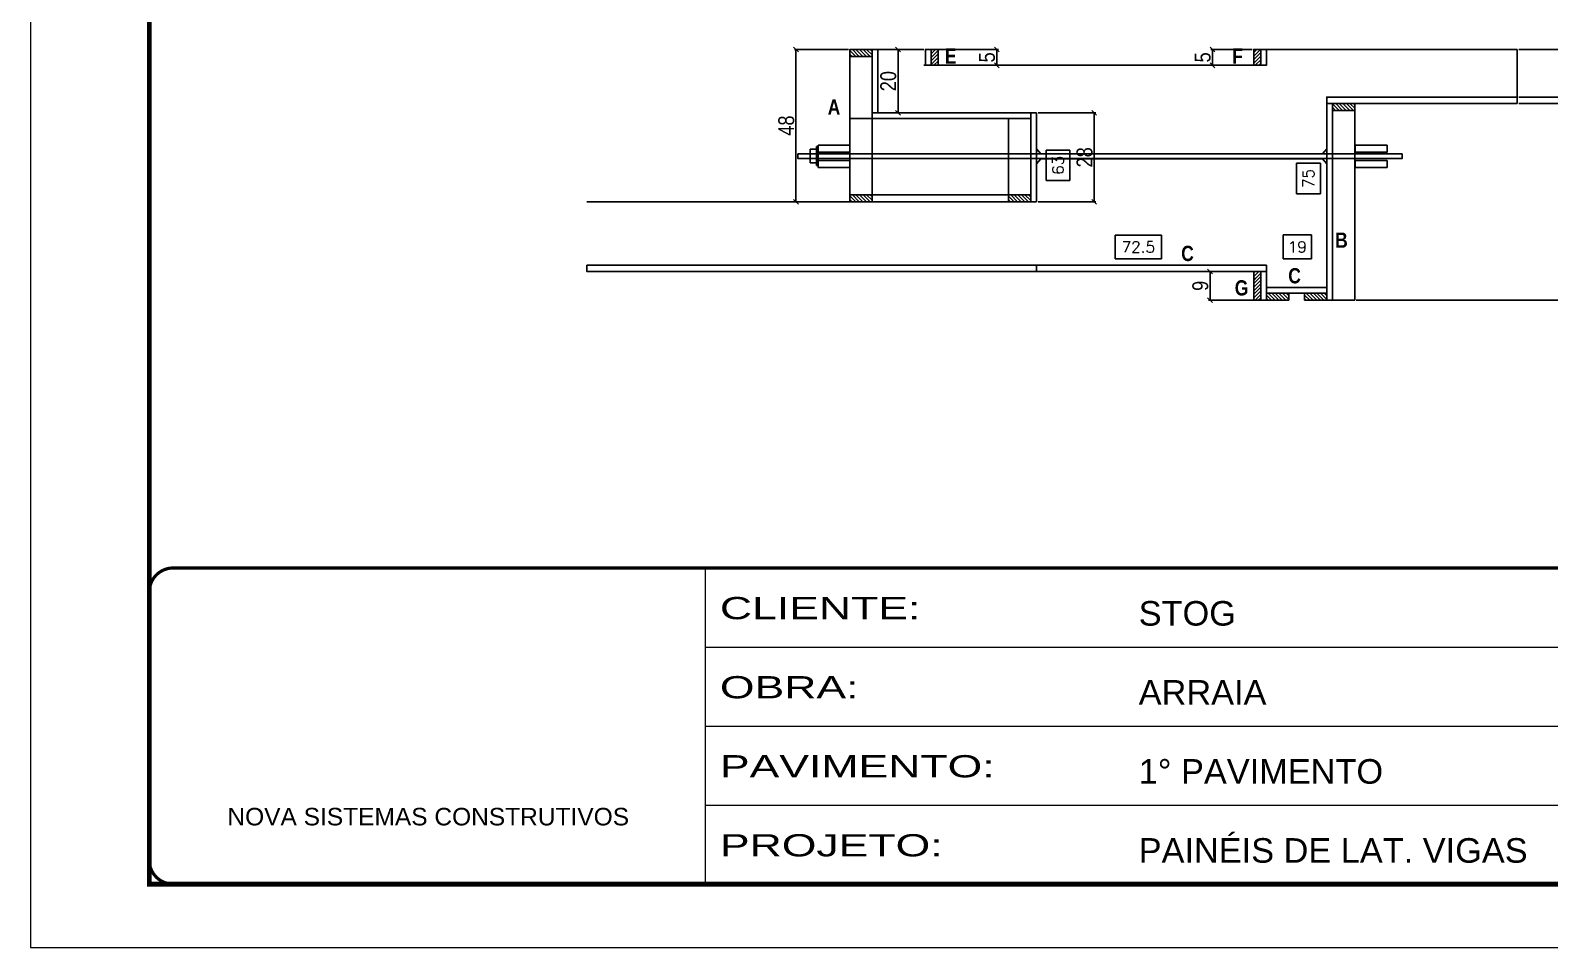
# Model space of a CAD drawing. Extents: x -3394 to 16474, y -5031 to 14397.
# Drawn here: x 9027 to 9985, y 6455 to 7033 of the extents above; entities that cross this region are included whole.
import ezdxf

# ---------------------------------------------------------------- set-up
doc = ezdxf.new("R2010")
doc.units = 0
for name, pattern in [('CONTINUO', [0]), ('DASHED', [0.75, 0.5, -0.25]), ('HIDDEN', [0.375, 0.25, -0.125])]:
    doc.linetypes.add(name, pattern=pattern)
doc.layers.get('0').update_dxf_attribs({"linetype": 'CONTINUOUS'})
doc.layers.get('Defpoints').update_dxf_attribs({"linetype": 'CONTINUOUS'})
for name, color, linetype in [('1HACHURA MADEIRAS', 1, 'CONTINUOUS'), ('COTA', 241, 'CONTINUOUS'), ('Cota Seção (2x)', 4, 'CONTINUOUS'), ('detalhes', 4, 'CONTINUOUS'), ('Painéis', 200, 'CONTINUOUS'), ('presilha', 1, 'CONTINUOUS'), ('Sarr 3.5x7', 81, 'CONTINUOUS'), ('SARR_2.2x7', 40, 'CONTINUOUS'), ('SARR_3.5x7', 81, 'CONTINUOUS'), ('Tubo de PVC', 51, 'CONTINUOUS')]:
    doc.layers.add(name, color=color, linetype=linetype)
for name, color, linetype, lineweight in [('CONCRETO', 251, 'CONTINUOUS', 25), ('Folhas', 255, 'CONTINUOUS', 9), ('SARRAFO DE PRESSAO', 251, 'DASHED', 9)]:
    doc.layers.add(name, color=color, linetype=linetype, lineweight=lineweight)
doc.styles.add('ARIAL', font='arial.ttf')
doc.styles.add('COTA TECNICA 2X', font='techl___.ttf', dxfattribs={"height": 10})
doc.styles.add('ROMANS', font='romans.shx')
doc.styles.add('TECNICA', font='techb___.ttf', dxfattribs={"height": 10})
doc.styles.add('Tecnologia', font='')
doc.styles.get('Tecnologia').set_extended_font_data('Forgotten Futurist')
doc.dimstyles.new('Cota Seção interna', dxfattribs={"dimtxt": 7, "dimasz": 6, "dimexe": 0.18, "dimexo": 2, "dimgap": -4, "dimtad": 3, "dimdec": 1, "dimlfac": 0.5, "dimzin": 12, "dimdsep": 46, "dimtxsty": 'ROMANS', "dimblk": 'ARCHTICK', "dimcen": 0.09, "dimse1": 1, "dimse2": 1, "dimsd1": 1, "dimsd2": 1, "dimclrd": 180, "dimclre": 5, "dimclrt": 1, "dimadec": 0, "dimazin": 3, "dimtfac": 1, "dimtdec": 1, "dimtofl": 0, "dimtmove": 0, "dimatfit": 3, "dimldrblk": 'ARCHTICK', "dimfxl": 1, "dimtolj": 1, "dimtzin": 0, "dimarcsym": 0})
doc.dimstyles.new('SECAO', dxfattribs={"dimscale": 0.333333, "dimtxt": 5, "dimasz": 9, "dimexe": 3, "dimexo": 3, "dimgap": 3, "dimtad": 1, "dimdec": 1, "dimlfac": 0.5, "dimzin": 12, "dimdsep": 46, "dimtxsty": 'COTA TECNICA 2X', "dimblk1": 'OBLIQUE', "dimblk2": 'OBLIQUE', "dimsah": 1, "dimcen": 0.9, "dimclrd": 4, "dimclre": 4, "dimclrt": 240, "dimadec": 1, "dimazin": 3, "dimtfac": 1, "dimtdec": 1, "dimtmove": 0, "dimatfit": 3, "dimfxl": 1, "dimtolj": 1, "dimtzin": 12, "dimarcsym": 0})
pattern_1 = [(135, (40948.585, -116529.4099), (-1.122532015, -1.122532015), [])]
pattern_2 = [(135, (41072.185, -116649.0099), (-1.122532015, -1.122532015), [])]
pattern_3 = [(135, (41096.185, -116649.0099), (-1.122532015, -1.122532015), [])]
pattern_4 = [(225, (132777.3234, 38491.791), (1.122532015, -1.122532015), [])]
pattern_5 = [(135, (40648.385, -116495.4099), (-1.122532015, -1.122532015), [])]
pattern_6 = [(135, (40548.385, -116587.0099), (-1.122532015, -1.122532015), [])]
pattern_7 = [(135, (40648.385, -116587.0099), (-1.122532015, -1.122532015), [])]

# ---------------------------------------------------------------- blocks, each defined once
blk = doc.blocks.new('9999999999')
at = {"color": 30, "linetype": 'CONTINUO'}
for p, q in [((98564.56, 34230.21), (98564.56, 34429.45)), ((98564.56, 34379.64), (99583.98, 34379.64)), ((98564.56, 34329.83), (99487.98, 34329.83)), ((98564.56, 34280.02), (99487.98, 34280.02))]:
    blk.add_line(p, q, dxfattribs=at)
at = {"color": 30, "linetype": 'CONTINUO', "const_width": 2}
blk.add_lwpolyline([(99583.98, 34230.21), (99583.98, 34414.45, 0.414214), (99568.98, 34429.45), (98228.98, 34429.45, 0.414214), (98213.98, 34414.45), (98213.98, 34245.21, 0.414214), (98228.98, 34230.21), (99583.98, 34230.21)], format="xyb", dxfattribs=at)
at = {"layer": 'Folhas'}
blk.add_lwpolyline([(98138.98, 34190.21), (99623.98, 34190.21), (99623.98, 35240.21), (98138.98, 35240.21)], close=True, dxfattribs=at)
at = {"layer": 'Folhas', "color": 30, "const_width": 3}
blk.add_lwpolyline([(98213.98, 34230.21), (99583.98, 34230.21), (99583.98, 35200.21), (98213.98, 35200.21)], close=True, dxfattribs=at)
at = {"color": 7, "linetype": 'Continuous', "ltscale": 5, "style": 'ARIAL'}
for s, height, p in [('STOG', 15.483, (98837.68, 34393.13)), ('ARRAIA', 15.483, (98837.68, 34343.32)), ('1° PAVIMENTO', 15.4829, (98837.68, 34293.51)), ('NOVA SISTEMAS CONSTRUTIVOS', 11.0592, (98263.19, 34267.21)), ('PAINÉIS DE LAT. VIGAS', 15.4829, (98837.68, 34243.7))]:
    blk.add_text(s, height=height, dxfattribs=at).set_placement(p)
at = {"layer": 'Folhas', "color": 7, "style": 'Tecnologia', "width": 1.5}
for s, p in [('CLIENTE:', (98573.65, 34397.17)), ('OBRA:', (98573.65, 34347.31)), ('PAVIMENTO:', (98573.65, 34297.5)), ('PROJETO:', (98573.65, 34247.69))]:
    blk.add_text(s, height=14, dxfattribs=at).set_placement(p)
blk = doc.blocks.new('*D889')
at = {"layer": 'Cota Seção (2x)', "color": 180, "lineweight": -2, "transparency": 16777216}
for p, q in [((9740.32, 6904.16), (9710.99, 6904.16)), ((9710.99, 6904.16), (9710.99, 6889.16)), ((9740.32, 6889.16), (9740.32, 6904.16)), ((9710.99, 6889.16), (9740.32, 6889.16))]:
    blk.add_line(p, q, dxfattribs=at)
at = {"layer": 'Defpoints', "color": 0, "transparency": 16777216}
for p in [(9661.47, 6881.16), (9806.47, 6885.16), (9806.47, 6885.16)]:
    blk.add_point(p, dxfattribs=at)
at = {"layer": 'Cota Seção (2x)', "color": 1, "transparency": 16777216, "insert": (9725.66, 6896.66), "char_height": 7, "attachment_point": 5, "style": 'ROMANS'}
blk.add_mtext('\\A1;72.5', dxfattribs=at)
blk = doc.blocks.new('_ArchTick')
at = {"color": 0, "linetype": 'ByBlock', "const_width": 0.15}
blk.add_lwpolyline([(-0.5, -0.5), (0.5, 0.5)], dxfattribs=at)
blk = doc.blocks.new('_Oblique')
at = {"color": 0, "linetype": 'ByBlock', "lineweight": -2}
blk.add_line((-0.5, -0.5), (0.5, 0.5), dxfattribs=at)
blk = doc.blocks.new('*D888')
at = {"layer": 'COTA', "color": 4, "lineweight": -2, "transparency": 16777216}
for p, q in [((9542.87, 7021.16), (9508.85, 7021.16)), ((9509.85, 6925.16), (9509.85, 7021.16)), ((9542.87, 6925.16), (9508.85, 6925.16))]:
    blk.add_line(p, q, dxfattribs=at)
at = {"layer": 'Defpoints', "color": 0, "transparency": 16777216}
for p in [(9509.85, 7021.16), (9543.87, 7021.16), (9543.87, 6925.16)]:
    blk.add_point(p, dxfattribs=at)
at = {"layer": 'COTA', "color": 4, "lineweight": -2, "transparency": 16777216, "xscale": 3, "yscale": 3, "zscale": 3}
for p, rotation in [((9509.85, 7021.16), 90), ((9509.85, 6925.16), 270)]:
    blk.add_blockref('_Oblique', p, dxfattribs=dict(at, rotation=rotation))
at = {"layer": 'COTA', "color": 240, "transparency": 16777216, "insert": (9503.76, 6973.16), "char_height": 10, "attachment_point": 5, "rotation": 90, "style": 'COTA TECNICA 2X'}
blk.add_mtext('\\A1;48', dxfattribs=at)
blk = doc.blocks.new('*D890')
at = {"layer": 'COTA', "color": 4, "lineweight": -2, "transparency": 16777216}
for p, q in [((9592.47, 7021.16), (9637.44, 7021.16)), ((9636.44, 7011.16), (9636.44, 7021.16)), ((9592.47, 7011.16), (9637.44, 7011.16))]:
    blk.add_line(p, q, dxfattribs=at)
at = {"layer": 'Defpoints', "color": 0, "transparency": 16777216}
for p in [(9591.47, 7021.16), (9636.44, 7021.16), (9591.47, 7011.16)]:
    blk.add_point(p, dxfattribs=at)
at = {"layer": 'COTA', "color": 4, "lineweight": -2, "transparency": 16777216, "xscale": 3, "yscale": 3, "zscale": 3}
for p, rotation in [((9636.44, 7021.16), 90), ((9636.44, 7011.16), 270)]:
    blk.add_blockref('_Oblique', p, dxfattribs=dict(at, rotation=rotation))
at = {"layer": 'COTA', "color": 240, "transparency": 16777216, "insert": (9630.33, 7016.16), "char_height": 10, "attachment_point": 5, "rotation": 90, "style": 'COTA TECNICA 2X'}
blk.add_mtext('\\A1;5', dxfattribs=at)
blk = doc.blocks.new('*D891')
at = {"layer": 'COTA', "color": 4, "lineweight": -2, "transparency": 16777216}
for p, q in [((9797.47, 7021.16), (9771.4, 7021.16)), ((9772.4, 7011.16), (9772.4, 7021.16)), ((9797.47, 7011.16), (9771.4, 7011.16))]:
    blk.add_line(p, q, dxfattribs=at)
at = {"layer": 'Defpoints', "color": 0, "transparency": 16777216}
for p in [(9772.4, 7021.16), (9798.47, 7021.16), (9798.47, 7011.16)]:
    blk.add_point(p, dxfattribs=at)
at = {"layer": 'COTA', "color": 4, "lineweight": -2, "transparency": 16777216, "xscale": 3, "yscale": 3, "zscale": 3}
for p, rotation in [((9772.4, 7021.16), 90), ((9772.4, 7011.16), 270)]:
    blk.add_blockref('_Oblique', p, dxfattribs=dict(at, rotation=rotation))
at = {"layer": 'COTA', "color": 240, "transparency": 16777216, "insert": (9766.29, 7016.16), "char_height": 10, "attachment_point": 5, "rotation": 90, "style": 'COTA TECNICA 2X'}
blk.add_mtext('\\A1;5', dxfattribs=at)
blk = doc.blocks.new('*D892')
at = {"layer": 'COTA', "color": 4, "lineweight": -2, "transparency": 16777216}
for p, q in [((9965.47, 6987.16), (10017.65, 6987.16)), ((10016.65, 6863.16), (10016.65, 6987.16)), ((9863.07, 6863.16), (10017.65, 6863.16))]:
    blk.add_line(p, q, dxfattribs=at)
at = {"layer": 'Defpoints', "color": 0, "transparency": 16777216}
for p in [(9964.47, 6987.16), (10016.65, 6987.16), (9862.07, 6863.16)]:
    blk.add_point(p, dxfattribs=at)
at = {"layer": 'COTA', "color": 4, "lineweight": -2, "transparency": 16777216, "xscale": 3, "yscale": 3, "zscale": 3}
for p, rotation in [((10016.65, 6987.16), 90), ((10016.65, 6863.16), 270)]:
    blk.add_blockref('_Oblique', p, dxfattribs=dict(at, rotation=rotation))
at = {"layer": 'COTA', "color": 240, "transparency": 16777216, "insert": (10010.55, 6925.16), "char_height": 10, "attachment_point": 5, "rotation": 90, "style": 'COTA TECNICA 2X'}
blk.add_mtext('\\A1;62', dxfattribs=at)
blk = doc.blocks.new('*D893')
at = {"layer": 'COTA', "color": 4, "lineweight": -2, "transparency": 16777216}
for p, q in [((9965.47, 7021.16), (10017.65, 7021.16)), ((10016.65, 6991.16), (10016.65, 7021.16)), ((9965.47, 6991.16), (10017.65, 6991.16))]:
    blk.add_line(p, q, dxfattribs=at)
at = {"layer": 'Defpoints', "color": 0, "transparency": 16777216}
for p in [(9964.47, 7021.16), (10016.65, 7021.16), (9964.47, 6991.16)]:
    blk.add_point(p, dxfattribs=at)
at = {"layer": 'COTA', "color": 4, "lineweight": -2, "transparency": 16777216, "xscale": 3, "yscale": 3, "zscale": 3}
for p, rotation in [((10016.65, 7021.16), 90), ((10016.65, 6991.16), 270)]:
    blk.add_blockref('_Oblique', p, dxfattribs=dict(at, rotation=rotation))
at = {"layer": 'COTA', "color": 240, "transparency": 16777216, "insert": (10010.54, 7006.16), "char_height": 10, "attachment_point": 5, "rotation": 90, "style": 'COTA TECNICA 2X'}
blk.add_mtext('\\A1;15', dxfattribs=at)
blk = doc.blocks.new('*D894')
at = {"layer": 'Cota Seção (2x)', "color": 180, "lineweight": -2, "transparency": 16777216}
for p, q in [((9834.89, 6904.21), (9816.89, 6904.21)), ((9816.89, 6904.21), (9816.89, 6889.21)), ((9834.89, 6889.21), (9834.89, 6904.21)), ((9816.89, 6889.21), (9834.89, 6889.21))]:
    blk.add_line(p, q, dxfattribs=at)
at = {"layer": 'Defpoints', "color": 0, "transparency": 16777216}
for p in [(9844.47, 6885.21), (9806.47, 6871.16), (9844.47, 6871.16)]:
    blk.add_point(p, dxfattribs=at)
at = {"layer": 'Cota Seção (2x)', "color": 1, "transparency": 16777216, "insert": (9825.89, 6896.71), "char_height": 7, "attachment_point": 5, "style": 'ROMANS'}
blk.add_mtext('\\A1;19', dxfattribs=at)
blk = doc.blocks.new('*D895')
at = {"layer": 'COTA', "color": 4, "lineweight": -2, "transparency": 16777216}
for p, q in [((9801.87, 6881.16), (9769.88, 6881.16)), ((9770.88, 6881.16), (9770.88, 6863.16)), ((9801.87, 6863.16), (9769.88, 6863.16))]:
    blk.add_line(p, q, dxfattribs=at)
at = {"layer": 'Defpoints', "color": 0, "transparency": 16777216}
for p in [(9802.87, 6881.16), (9770.88, 6863.16), (9802.87, 6863.16)]:
    blk.add_point(p, dxfattribs=at)
at = {"layer": 'COTA', "color": 4, "lineweight": -2, "transparency": 16777216, "xscale": 3, "yscale": 3, "zscale": 3}
for p, rotation in [((9770.88, 6881.16), 90), ((9770.88, 6863.16), 270)]:
    blk.add_blockref('_Oblique', p, dxfattribs=dict(at, rotation=rotation))
at = {"layer": 'COTA', "color": 240, "transparency": 16777216, "insert": (9764.79, 6872.16), "char_height": 10, "attachment_point": 5, "rotation": 90, "style": 'COTA TECNICA 2X'}
blk.add_mtext('\\A1;9', dxfattribs=at)
blk = doc.blocks.new('*D896')
at = {"layer": 'COTA', "color": 4, "lineweight": -2, "transparency": 16777216}
for p, q in [((9562.47, 7021.16), (9575.18, 7021.16)), ((9574.18, 6981.16), (9574.18, 7021.16)), ((9562.47, 6981.16), (9575.18, 6981.16))]:
    blk.add_line(p, q, dxfattribs=at)
at = {"layer": 'Defpoints', "color": 0, "transparency": 16777216}
for p in [(9561.47, 7021.16), (9574.18, 7021.16), (9561.47, 6981.16)]:
    blk.add_point(p, dxfattribs=at)
at = {"layer": 'COTA', "color": 4, "lineweight": -2, "transparency": 16777216, "xscale": 3, "yscale": 3, "zscale": 3}
for p, rotation in [((9574.18, 7021.16), 90), ((9574.18, 6981.16), 270)]:
    blk.add_blockref('_Oblique', p, dxfattribs=dict(at, rotation=rotation))
at = {"layer": 'COTA', "color": 240, "transparency": 16777216, "insert": (9568.07, 7001.16), "char_height": 10, "attachment_point": 5, "rotation": 90, "style": 'COTA TECNICA 2X'}
blk.add_mtext('\\A1;20', dxfattribs=at)
blk = doc.blocks.new('*D897')
at = {"layer": 'Cota Seção (2x)', "color": 180, "lineweight": -2, "transparency": 16777216}
for p, q in [((9840.47, 6949.46), (9825.47, 6949.46)), ((9825.47, 6949.46), (9825.47, 6930.12)), ((9840.47, 6930.12), (9840.47, 6949.46)), ((9825.47, 6930.12), (9840.47, 6930.12))]:
    blk.add_line(p, q, dxfattribs=at)
at = {"layer": 'Defpoints', "color": 0, "transparency": 16777216}
for p in [(9844.47, 7021.16), (9844.47, 7021.16), (9844.47, 6871.16)]:
    blk.add_point(p, dxfattribs=at)
at = {"layer": 'Cota Seção (2x)', "color": 1, "transparency": 16777216, "insert": (9832.97, 6939.79), "char_height": 7, "attachment_point": 5, "rotation": 90, "style": 'ROMANS'}
blk.add_mtext('\\A1;75', dxfattribs=at)
blk = doc.blocks.new('*D898')
at = {"layer": 'Cota Seção (2x)', "color": 180, "lineweight": -2, "transparency": 16777216}
for p, q in [((9682.54, 6957.66), (9667.54, 6957.66)), ((9667.54, 6957.66), (9667.54, 6938.66)), ((9682.54, 6938.66), (9682.54, 6957.66)), ((9667.54, 6938.66), (9682.54, 6938.66))]:
    blk.add_line(p, q, dxfattribs=at)
at = {"layer": 'Defpoints', "color": 0, "transparency": 16777216}
for p in [(9661.47, 7011.16), (9686.54, 7011.16), (9661.47, 6885.16)]:
    blk.add_point(p, dxfattribs=at)
at = {"layer": 'Cota Seção (2x)', "color": 1, "transparency": 16777216, "insert": (9675.04, 6948.16), "char_height": 7, "attachment_point": 5, "rotation": 90, "style": 'ROMANS'}
blk.add_mtext('\\A1;63', dxfattribs=at)
blk = doc.blocks.new('*D887')
at = {"layer": 'COTA', "color": 4, "lineweight": -2, "transparency": 16777216}
for p, q in [((9662.47, 6981.16), (9698.87, 6981.16)), ((9697.87, 6981.16), (9697.87, 6925.16)), ((9662.47, 6925.16), (9698.87, 6925.16))]:
    blk.add_line(p, q, dxfattribs=at)
at = {"layer": 'Defpoints', "color": 0, "transparency": 16777216}
for p in [(9661.47, 6981.16), (9661.47, 6925.16), (9697.87, 6925.16)]:
    blk.add_point(p, dxfattribs=at)
at = {"layer": 'COTA', "color": 4, "lineweight": -2, "transparency": 16777216, "xscale": 3, "yscale": 3, "zscale": 3}
for p, rotation in [((9697.87, 6981.16), 90), ((9697.87, 6925.16), 270)]:
    blk.add_blockref('_Oblique', p, dxfattribs=dict(at, rotation=rotation))
at = {"layer": 'COTA', "color": 240, "transparency": 16777216, "insert": (9691.78, 6953.16), "char_height": 10, "attachment_point": 5, "rotation": 90, "style": 'COTA TECNICA 2X'}
blk.add_mtext('\\A1;28', dxfattribs=at)

msp = doc.modelspace()

# ---------------------------------------------------------------- hatches: boundary and pattern name
at = {"layer": 'SARR_2.2x7'}
h = msp.add_hatch(dxfattribs=at)
h.set_pattern_fill('ANSI31', color=256, scale=0.5, angle=90)
h.set_pattern_definition(pattern_5)
h.paths.add_polyline_path([(9543.87, 7021.16), (9543.87, 7016.76), (9557.87, 7016.76), (9557.87, 7021.16)])
h = msp.add_hatch(dxfattribs=at)
h.set_pattern_fill('ANSI31', color=256, scale=0.5, angle=90)
h.set_pattern_definition(pattern_5)
h.paths.add_polyline_path([(9543.87, 7021.16), (9543.87, 7016.76), (9557.87, 7016.76), (9557.87, 7021.16)])
h = msp.add_hatch(dxfattribs=at)
h.set_pattern_fill('ANSI31', color=256, scale=0.5)
h.set_pattern_definition([(45, (-115631.808, -26001.4634), (-1.122532015, 1.122532015), [])])
h.paths.add_polyline_path([(9595.07, 7021.16), (9599.47, 7021.16), (9599.47, 7011.16), (9595.07, 7011.16)])
h = msp.add_hatch(dxfattribs=at)
h.set_pattern_fill('ANSI31', color=256, scale=0.5)
h.set_pattern_definition([(45, (-115635.808, -26001.4634), (-1.122532015, 1.122532015), [])])
h.paths.add_polyline_path([(9802.87, 7021.16), (9798.47, 7021.16), (9798.47, 7011.16), (9802.87, 7011.16)])
h = msp.add_hatch(dxfattribs=at)
h.set_pattern_fill('ANSI31', color=256, scale=0.5, angle=90)
h.set_pattern_definition(pattern_1)
h.paths.add_polyline_path([(9848.07, 6987.16), (9848.07, 6982.76), (9862.07, 6982.76), (9862.07, 6987.16)])
h = msp.add_hatch(dxfattribs=at)
h.set_pattern_fill('ANSI31', color=256, scale=0.5, angle=90)
h.set_pattern_definition(pattern_1)
h.paths.add_polyline_path([(9848.07, 6987.16), (9848.07, 6982.76), (9862.07, 6982.76), (9862.07, 6987.16)])
h = msp.add_hatch(dxfattribs=at)
h.set_pattern_fill('ANSI31', color=256, scale=0.5, angle=90)
h.set_pattern_definition(pattern_7)
h.paths.add_polyline_path([(9543.87, 6929.56), (9543.87, 6925.16), (9557.87, 6925.16), (9557.87, 6929.56)])
h = msp.add_hatch(dxfattribs=at)
h.set_pattern_fill('ANSI31', color=256, scale=0.5, angle=90)
h.set_pattern_definition(pattern_7)
h.paths.add_polyline_path([(9543.87, 6929.56), (9543.87, 6925.16), (9557.87, 6925.16), (9557.87, 6929.56)])
h = msp.add_hatch(dxfattribs=at)
h.set_pattern_fill('ANSI31', color=256, scale=0.5, angle=90)
h.set_pattern_definition(pattern_6)
h.paths.add_polyline_path([(9643.87, 6929.56), (9643.87, 6925.16), (9657.87, 6925.16), (9657.87, 6929.56)])
h = msp.add_hatch(dxfattribs=at)
h.set_pattern_fill('ANSI31', color=256, scale=0.5, angle=90)
h.set_pattern_definition(pattern_6)
h.paths.add_polyline_path([(9643.87, 6929.56), (9643.87, 6925.16), (9657.87, 6925.16), (9657.87, 6929.56)])
h = msp.add_hatch(dxfattribs=at)
h.set_pattern_fill('ANSI31', color=256, scale=0.5, angle=180)
h.set_pattern_definition(pattern_4)
h.paths.add_polyline_path([(9802.87, 6881.16), (9798.47, 6881.16), (9798.47, 6863.16), (9802.87, 6863.16)])
h = msp.add_hatch(dxfattribs=at)
h.set_pattern_fill('ANSI31', color=256, scale=0.5, angle=180)
h.set_pattern_definition(pattern_4)
h.paths.add_polyline_path([(9802.87, 6877.16), (9798.47, 6877.16), (9798.47, 6863.16), (9802.87, 6863.16)])
h = msp.add_hatch(dxfattribs=at)
h.set_pattern_fill('ANSI31', color=256, scale=0.5, angle=90)
h.set_pattern_definition(pattern_2)
h.paths.add_polyline_path([(9806.47, 6867.56), (9806.47, 6863.16), (9820.47, 6863.16), (9820.47, 6867.56)])
h = msp.add_hatch(dxfattribs=at)
h.set_pattern_fill('ANSI31', color=256, scale=0.5, angle=90)
h.set_pattern_definition(pattern_2)
h.paths.add_polyline_path([(9806.47, 6867.56), (9806.47, 6863.16), (9820.47, 6863.16), (9820.47, 6867.56)])
h = msp.add_hatch(dxfattribs=at)
h.set_pattern_fill('ANSI31', color=256, scale=0.5, angle=90)
h.set_pattern_definition(pattern_3)
h.paths.add_polyline_path([(9830.47, 6867.56), (9830.47, 6863.16), (9844.47, 6863.16), (9844.47, 6867.56)])
h = msp.add_hatch(dxfattribs=at)
h.set_pattern_fill('ANSI31', color=256, scale=0.5, angle=90)
h.set_pattern_definition(pattern_3)
h.paths.add_polyline_path([(9830.47, 6867.56), (9830.47, 6863.16), (9844.47, 6863.16), (9844.47, 6867.56)])

# ---------------------------------------------------------------- linework, layer by layer
at = {"layer": '1HACHURA MADEIRAS', "elevation": 0}
for points in [[(9543.87, 6960.76), (9523.87, 6960.76), (9523.87, 6956.36), (9543.87, 6956.36)], [(9882.47, 6960.76), (9862.47, 6960.76), (9862.47, 6956.36), (9882.47, 6956.36)], [(9543.87, 6951.16), (9523.87, 6951.16), (9523.87, 6946.76), (9543.87, 6946.76)], [(9882.47, 6951.16), (9862.47, 6951.16), (9862.47, 6946.76), (9882.47, 6946.76)]]:
    msp.add_lwpolyline(points, close=True, dxfattribs=at)
at = {"layer": 'CONCRETO', "linetype": 'Continuous'}
for p, q in [((9561.47, 7021.16), (9561.47, 6981.16)), ((9590.47, 7021.16), (9561.47, 7021.16)), ((9591.47, 7011.16), (9591.47, 7021.16)), ((9964.47, 7021.16), (9806.47, 7021.16)), ((9806.47, 7021.16), (9806.47, 7011.16)), ((9964.47, 6991.16), (9964.47, 7021.16)), ((9806.47, 7011.16), (9590.47, 7011.16)), ((9964.47, 6991.16), (9844.47, 6991.16)), ((9844.47, 6991.16), (9844.47, 6871.16)), ((9661.47, 6981.16), (9561.47, 6981.16)), ((9661.47, 6981.16), (9661.47, 6925.16)), ((9661.47, 6925.16), (9378.08, 6925.16)), ((9378.08, 6885.16), (9806.47, 6885.16)), ((9806.47, 6885.16), (9806.47, 6871.16)), ((9844.47, 6871.16), (9806.47, 6871.16))]:
    msp.add_line(p, q, dxfattribs=at)
at = {"layer": 'Painéis'}
for p, q in [((9964.47, 6991.16), (9964.47, 6987.16)), ((9661.47, 6885.16), (9661.47, 6881.16))]:
    msp.add_line(p, q, dxfattribs=at)
at = {"layer": 'Painéis', "linetype": 'Continuous'}
for points in [[(9557.87, 6981.16), (9557.87, 7021.16), (9561.47, 7021.16), (9561.47, 6981.16)], [(9595.07, 7011.16), (9595.07, 7021.16), (9591.47, 7021.16), (9591.47, 7011.16)], [(9595.07, 7011.16), (9595.07, 7021.16), (9591.47, 7021.16), (9591.47, 7011.16)], [(9802.87, 7011.16), (9802.87, 7021.16), (9806.47, 7021.16), (9806.47, 7011.16)], [(9802.87, 7011.16), (9802.87, 7021.16), (9806.47, 7021.16), (9806.47, 7011.16)], [(9848.07, 6863.16), (9848.07, 6987.16), (9844.47, 6987.16), (9844.47, 6863.16)], [(9848.07, 6863.16), (9848.07, 6987.16), (9844.47, 6987.16), (9844.47, 6863.16)], [(9657.87, 6925.16), (9657.87, 6981.16), (9661.47, 6981.16), (9661.47, 6925.16)], [(9806.47, 6885.16), (9378.08, 6885.16), (9378.08, 6881.16), (9806.47, 6881.16)], [(9802.87, 6863.16), (9802.87, 6881.16), (9806.47, 6881.16), (9806.47, 6863.16)], [(9802.87, 6863.16), (9802.87, 6881.16), (9806.47, 6881.16), (9806.47, 6863.16)]]:
    msp.add_lwpolyline(points, close=True, dxfattribs=at)
msp.add_lwpolyline([(9964.47, 6987.16), (9844.47, 6987.16), (9844.47, 6991.16), (9964.47, 6991.16)], dxfattribs=at)
at = {"layer": 'Painéis', "elevation": 0}
msp.add_lwpolyline([(9543.87, 6977.56), (9657.87, 6977.56), (9657.87, 6929.56), (9543.87, 6929.56)], close=True, dxfattribs=at)
at = {"layer": 'Painéis'}
msp.add_lwpolyline([(9657.87, 6981.16), (9557.87, 6981.16), (9557.87, 6977.56), (9657.87, 6977.56)], close=True, dxfattribs=at)
at = {"layer": 'Painéis', "linetype": 'Continuous', "elevation": 0}
msp.add_lwpolyline([(9844.47, 6871.16), (9806.47, 6871.16), (9806.47, 6867.56), (9844.47, 6867.56)], close=True, dxfattribs=at)
msp.add_lwpolyline([(9844.47, 6871.16), (9806.47, 6871.16), (9806.47, 6867.56), (9844.47, 6867.56)], close=True, dxfattribs=at)
at = {"layer": 'presilha'}
for p, q in [((9518.87, 6958.28, 0), (9522.87, 6958.28, 0)), ((9518.87, 6958.28, 0), (9518.87, 6949.62, 0)), ((9522.87, 6959.95, 0), (9523.87, 6959.95, 0)), ((9522.87, 6947.95, 0), (9522.87, 6959.95, 0)), ((9522.87, 6958.28, 0), (9522.87, 6949.62, 0)), ((9523.87, 6959.95, 0), (9523.87, 6947.95, 0)), ((9522.87, 6949.62, 0), (9518.87, 6949.62, 0)), ((9523.87, 6947.95, 0), (9522.87, 6947.95, 0))]:
    msp.add_line(p, q, dxfattribs=at)
at = {"layer": 'presilha', "elevation": 0}
msp.add_lwpolyline([(9511.08, 6955.35), (9891.95, 6955.35), (9891.95, 6952.35), (9511.08, 6952.35)], close=True, dxfattribs=at)
at = {"layer": 'Sarr 3.5x7', "linetype": 'HIDDEN'}
for p, q in [((9557.87, 6977.56), (9557.87, 6925.16)), ((9557.87, 6977.56), (9557.87, 6925.16)), ((9643.87, 6925.16), (9643.87, 6977.56)), ((9643.87, 6925.16), (9643.87, 6977.56))]:
    msp.add_line(p, q, dxfattribs=at)
at = {"layer": 'SARR_2.2x7'}
for points in [[(9557.87, 7021.16), (9543.87, 7021.16), (9543.87, 7016.76), (9557.87, 7016.76)], [(9557.87, 7021.16), (9543.87, 7021.16), (9543.87, 7016.76), (9557.87, 7016.76)], [(9595.07, 7011.16), (9595.07, 7021.16), (9599.47, 7021.16), (9599.47, 7011.16)], [(9802.87, 7011.16), (9802.87, 7021.16), (9798.47, 7021.16), (9798.47, 7011.16)], [(9657.87, 6929.56), (9643.87, 6929.56), (9643.87, 6925.16), (9657.87, 6925.16)], [(9657.87, 6929.56), (9643.87, 6929.56), (9643.87, 6925.16), (9657.87, 6925.16)], [(9802.87, 6863.16), (9802.87, 6881.16), (9798.47, 6881.16), (9798.47, 6863.16)], [(9802.87, 6863.16), (9802.87, 6881.16), (9798.47, 6881.16), (9798.47, 6863.16)]]:
    msp.add_lwpolyline(points, close=True, dxfattribs=at)
at = {"layer": 'SARR_2.2x7', "elevation": 0}
for points in [[(9862.07, 6987.16), (9848.07, 6987.16), (9848.07, 6982.76), (9862.07, 6982.76)], [(9862.07, 6987.16), (9848.07, 6987.16), (9848.07, 6982.76), (9862.07, 6982.76)], [(9557.87, 6929.56), (9543.87, 6929.56), (9543.87, 6925.16), (9557.87, 6925.16)], [(9557.87, 6929.56), (9543.87, 6929.56), (9543.87, 6925.16), (9557.87, 6925.16)], [(9806.47, 6867.56), (9820.47, 6867.56), (9820.47, 6863.16), (9806.47, 6863.16)], [(9806.47, 6867.56), (9820.47, 6867.56), (9820.47, 6863.16), (9806.47, 6863.16)], [(9830.47, 6867.56), (9844.47, 6867.56), (9844.47, 6863.16), (9830.47, 6863.16)], [(9830.47, 6867.56), (9844.47, 6867.56), (9844.47, 6863.16), (9830.47, 6863.16)]]:
    msp.add_lwpolyline(points, close=True, dxfattribs=at)
at = {"layer": 'SARR_3.5x7'}
for p, q in [((9543.87, 7016.76), (9557.87, 7016.76)), ((9543.87, 6925.16), (9543.87, 7016.76)), ((9543.87, 6925.16), (9543.87, 7016.76)), ((9557.87, 6925.16), (9543.87, 6925.16)), ((9643.87, 6925.16), (9657.87, 6925.16))]:
    msp.add_line(p, q, dxfattribs=at)
msp.add_lwpolyline([(9848.07, 6982.76), (9862.07, 6982.76), (9862.07, 6863.16), (9848.07, 6863.16)], close=True, dxfattribs=at)
msp.add_lwpolyline([(9848.07, 6982.76), (9862.07, 6982.76), (9862.07, 6863.16), (9848.07, 6863.16)], close=True, dxfattribs=at)
at = {"layer": 'Tubo de PVC', "elevation": 0}
msp.add_lwpolyline([(9844.47, 6958.59), (9844.47, 6949.11), (9841.67, 6952.26), (9664.27, 6952.26), (9661.47, 6949.11), (9661.47, 6958.59), (9664.27, 6955.44), (9841.67, 6955.44)], close=True, dxfattribs=at)

# ---------------------------------------------------------------- block references
at = {"layer": 'SARRAFO DE PRESSAO', "color": 6, "linetype": 'ByBlock'}
msp.add_blockref('9999999999', (-89111.77, -27735.1), dxfattribs=at)

# ---------------------------------------------------------------- texts
at = {"layer": 'detalhes', "style": 'TECNICA'}
for s, p in [('E', (9603.71, 7012.19)), ('F', (9784.85, 7012.23)), ('A', (9529.85, 6980.04)), ('B', (9849.75, 6896.18)), ('C', (9752.7, 6887.8)), ('C', (9820.17, 6873.73)), ('G', (9786.45, 6866.1))]:
    msp.add_text(s, height=9.6, dxfattribs=at).set_placement(p)

# ---------------------------------------------------------------- dimensions: what is measured, and where the dimension line sits
at = {"layer": 'COTA'}
for base, p1, p2, picture, middle in [((9509.85, 7021.16), (9543.87, 6925.16), (9543.87, 7021.16), '*D888', (9503.76, 6973.16)), ((9574.18, 7021.16), (9561.47, 6981.16), (9561.47, 7021.16), '*D896', (9568.07, 7001.16)), ((10016.65, 7021.16), (9964.47, 6991.16), (9964.47, 7021.16), '*D893', (10010.54, 7006.16)), ((9697.87, 6925.16), (9661.47, 6981.16), (9661.47, 6925.16), '*D887', (9691.78, 6953.16)), ((10016.65, 6987.16), (9862.07, 6863.16), (9964.47, 6987.16), '*D892', (10010.55, 6925.16)), ((9770.88, 6863.16), (9802.87, 6881.16), (9802.87, 6863.16), '*D895', (9764.79, 6872.16))]:
    dim = msp.add_linear_dim(base=base, p1=p1, p2=p2, angle=90, dimstyle='SECAO', dxfattribs=at)
    dim.commit()
    dim.dimension.update_dxf_attribs({"geometry": picture, "text_midpoint": middle})
for base, p1, p2, picture, middle in [((9636.44, 7021.16), (9591.47, 7011.16), (9591.47, 7021.16), '*D890', (9636.44, 7016.16)), ((9772.4, 7021.16), (9798.47, 7011.16), (9798.47, 7021.16), '*D891', (9772.4, 7016.16))]:
    dim = msp.add_linear_dim(base=base, p1=p1, p2=p2, angle=90, dimstyle='SECAO', dxfattribs=at)
    dim.commit()
    dim.dimension.update_dxf_attribs({"geometry": picture, "text_midpoint": middle, "dimtype": 160})
at = {"layer": 'Cota Seção (2x)'}
for base, p1, p2, picture, middle in [((9844.47, 7021.16), (9844.47, 6871.16), (9844.47, 7021.16), '*D897', (9844.47, 6939.79)), ((9686.54, 7011.16), (9661.47, 6885.16), (9661.47, 7011.16), '*D898', (9686.54, 6948.16))]:
    dim = msp.add_linear_dim(base=base, p1=p1, p2=p2, angle=90, dimstyle='Cota Seção interna', dxfattribs=at)
    dim.commit()
    dim.dimension.update_dxf_attribs({"geometry": picture, "text_midpoint": middle, "dimtype": 160})
for base, p1, p2, picture, middle in [((9806.47, 6885.16), (9661.47, 6881.16), (9806.47, 6885.16), '*D889', (9725.66, 6885.16)), ((9844.47, 6885.21), (9806.47, 6871.16), (9844.47, 6871.16), '*D894', (9825.89, 6885.21))]:
    dim = msp.add_linear_dim(base=base, p1=p1, p2=p2, dimstyle='Cota Seção interna', dxfattribs=at)
    dim.commit()
    dim.dimension.update_dxf_attribs({"geometry": picture, "text_midpoint": middle, "dimtype": 160})

doc.saveas('drawing.dxf')
